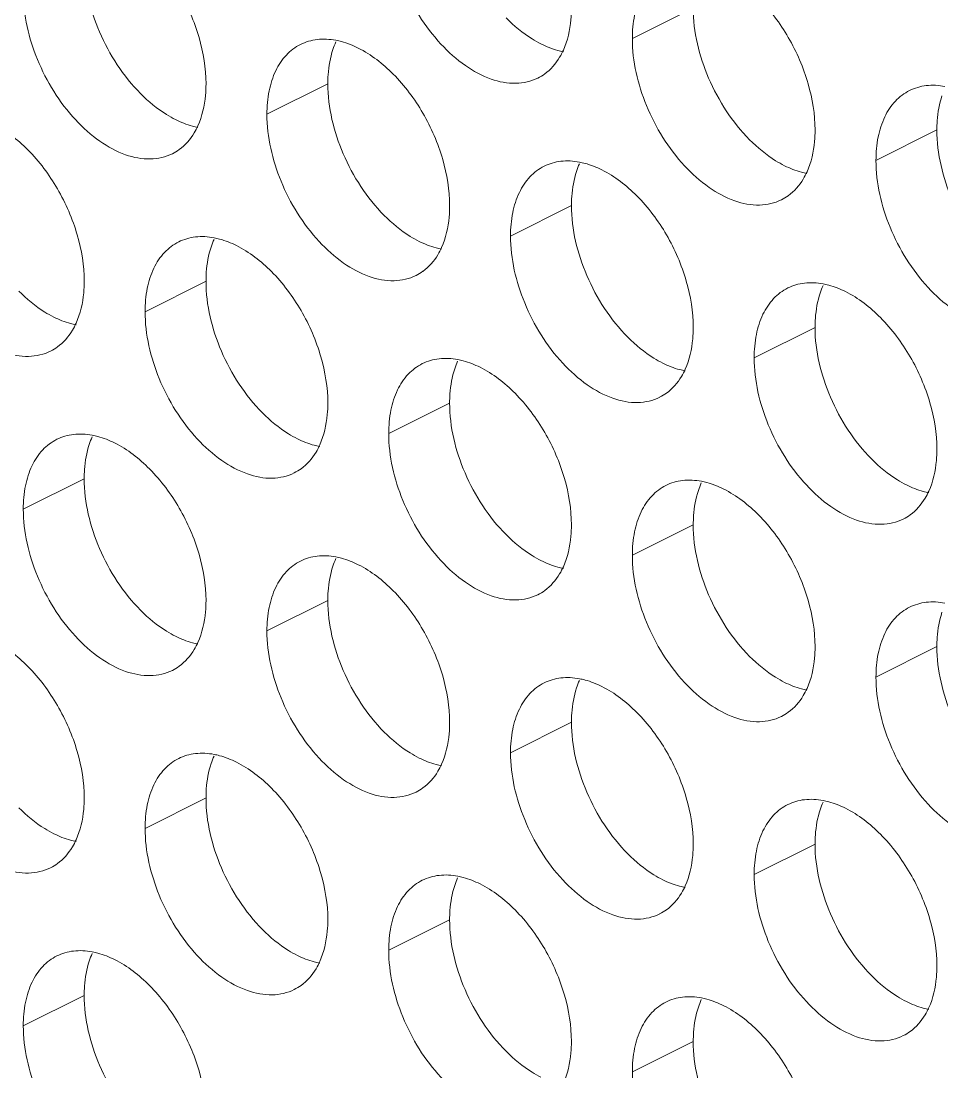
# Model space of a CAD drawing. Header units: millimetres. Extents: x 0 to 2524, y 0 to 1785.
# Drawn here: x 1831.15 to 1839.71, y 848.31 to 858.07 of the extents above; entities that cross this region are included whole.
import ezdxf

# ---------------------------------------------------------------- set-up
doc = ezdxf.new("R2010")
doc.units = ezdxf.units.MM
doc.header["$LTSCALE"] = 0.1
doc.layers.add('标注', color=251, linetype='Continuous', lineweight=9)

msp = doc.modelspace()

# ---------------------------------------------------------------- linework, layer by layer
at = {"layer": '标注'}
for p, q in [((1837.398, 858.1917), (1836.8323, 857.9089)), ((1834.0039, 857.4888), (1833.4382, 857.2059)), ((1839.6607, 857.0603), (1839.095, 856.7775)), ((1836.2666, 856.3574), (1835.7009, 856.0746)), ((1832.8725, 855.6545), (1832.3068, 855.3716)), ((1838.5293, 855.226), (1837.9637, 854.9432)), ((1835.1352, 854.5231), (1834.5695, 854.2402)), ((1831.7411, 853.8201), (1831.1754, 853.5373)), ((1837.398, 853.3917), (1836.8323, 853.1089)), ((1834.0039, 852.6888), (1833.4382, 852.4059)), ((1839.6607, 852.2603), (1839.095, 851.9775)), ((1836.2666, 851.5574), (1835.7009, 851.2746)), ((1832.8725, 850.8545), (1832.3068, 850.5716)), ((1838.5293, 850.426), (1837.9637, 850.1432)), ((1835.1352, 849.7231), (1834.5695, 849.4402)), ((1831.7411, 849.0201), (1831.1754, 848.7373)), ((1837.398, 848.5917), (1836.8323, 848.3089))]:
    msp.add_line(p, q, dxfattribs=at)
for centre, radius, start, end in [((1834.7484, 857.5777), 0.734, 155.87957, 161.78032), ((1835.7523, 857.9483), 0.4532, 296.52559, 305.90341), ((1832.3582, 857.2453), 0.4532, 296.52559, 305.90341), ((1837.0111, 856.4463), 0.734, 155.87957, 161.78032), ((1838.015, 856.8169), 0.4532, 296.52559, 305.90341), ((1833.617, 855.7434), 0.734, 155.87957, 161.78032), ((1834.6209, 856.114), 0.4532, 296.52559, 305.90341), ((1839.2739, 855.315), 0.734, 155.87957, 161.78032), ((1831.2268, 855.411), 0.4532, 296.52559, 305.90341), ((1835.8797, 854.612), 0.734, 155.87957, 161.78032), ((1836.8836, 854.9826), 0.4532, 296.52559, 305.90341), ((1832.4856, 853.9091), 0.734, 155.87957, 161.78032), ((1833.4895, 854.2796), 0.4532, 296.52559, 305.90341), ((1838.1425, 853.4806), 0.734, 155.87957, 161.78032), ((1839.1464, 853.8512), 0.4532, 296.52559, 305.90341), ((1834.7484, 852.7777), 0.734, 155.87957, 161.78032), ((1835.7523, 853.1483), 0.4532, 296.52559, 305.90341), ((1832.3582, 852.4453), 0.4532, 296.52559, 305.90341), ((1837.0111, 851.6463), 0.734, 155.87957, 161.78032), ((1838.015, 852.0169), 0.4532, 296.52559, 305.90341), ((1833.617, 850.9434), 0.734, 155.87957, 161.78032), ((1834.6209, 851.314), 0.4532, 296.52559, 305.90341), ((1839.2739, 850.515), 0.734, 155.87957, 161.78032), ((1831.2268, 850.611), 0.4532, 296.52559, 305.90341), ((1835.8797, 849.812), 0.734, 155.87957, 161.78032), ((1836.8836, 850.1826), 0.4532, 296.52559, 305.90341), ((1832.4856, 849.1091), 0.734, 155.87957, 161.78032), ((1833.4895, 849.4796), 0.4532, 296.52559, 305.90341), ((1838.1425, 848.6806), 0.734, 155.87957, 161.78032), ((1839.1464, 849.0512), 0.4532, 296.52559, 305.90341)]:
    msp.add_arc(centre, radius, start, end, dxfattribs=at)
for points, knots in [([(1835.9547, 857.5427), (1835.8921, 857.5115), (1835.7422, 857.4775), (1835.5044, 857.5253), (1835.266, 857.6559), (1834.9582, 857.9335), (1834.6721, 858.3962), (1834.5695, 858.8286), (1834.5695, 859.0402)], [0, 0, 0, 0, 0.090718, 0.191742, 0.308104, 0.439279, 0.725532, 1, 1, 1, 1]), ([(1832.024, 858.9523), (1832.1446, 858.8919), (1832.3751, 858.7116), (1832.6413, 858.3535), (1832.8225, 857.9348), (1832.8725, 857.6337), (1832.8725, 857.4888)], [0, 0, 0, 0, 0.229676, 0.488215, 0.753207, 1, 1, 1, 1]), ([(1832.2649, 857.3981), (1832.1034, 857.5609), (1831.8524, 857.948), (1831.7411, 858.3986), (1831.7411, 858.6201)], [0, 0, 0, 0, 0.508684, 1, 1, 1, 1]), ([(1836.8323, 857.9089), (1836.8323, 857.9817), (1836.8443, 858.1207), (1836.9033, 858.3108), (1837.0027, 858.463), (1837.0953, 858.5335), (1837.1442, 858.5579)], [0, 0, 0, 0, 0.289235, 0.54966, 0.782932, 1, 1, 1, 1]), ([(1837.6808, 858.5238), (1837.8015, 858.4635), (1838.032, 858.2832), (1838.2982, 857.9251), (1838.4793, 857.5064), (1838.5293, 857.2053), (1838.5293, 857.0603)], [0, 0, 0, 0, 0.229676, 0.488215, 0.753207, 1, 1, 1, 1]), ([(1832.5606, 856.8398), (1832.498, 856.8086), (1832.348, 856.7746), (1832.1103, 856.8224), (1831.8718, 856.953), (1831.5641, 857.2305), (1831.278, 857.6932), (1831.1754, 858.1257), (1831.1754, 858.3373)], [0, 0, 0, 0, 0.090718, 0.191742, 0.308104, 0.439279, 0.725532, 1, 1, 1, 1]), ([(1836.2666, 858.1917), (1836.2666, 858.1561), (1836.2609, 858.0238), (1836.2317, 857.8912), (1836.192, 857.8028)], [0, 0, 0, 0, 0.268874, 1, 1, 1, 1]), ([(1837.9218, 856.9697), (1837.7602, 857.1325), (1837.5092, 857.5196), (1837.398, 857.9702), (1837.398, 858.1917)], [0, 0, 0, 0, 0.508684, 1, 1, 1, 1]), ([(1835.9838, 857.8596), (1835.9553, 857.8738), (1835.8374, 857.9403), (1835.7319, 858.0276), (1835.659, 858.1011)], [0, 0, 0, 0, 0.235002, 1, 1, 1, 1]), ([(1833.7501, 857.8549), (1833.7984, 857.879), (1833.9085, 857.9108), (1834.0221, 857.904), (1834.079, 857.8931)], [0, 0, 0, 0, 0.482538, 1, 1, 1, 1]), ([(1838.2174, 856.4114), (1838.1548, 856.3801), (1838.0049, 856.3462), (1837.7671, 856.3939), (1837.5287, 856.5246), (1837.2209, 856.8021), (1836.9349, 857.2648), (1836.8323, 857.6972), (1836.8323, 857.9089)], [0, 0, 0, 0, 0.090718, 0.191742, 0.308104, 0.439279, 0.725532, 1, 1, 1, 1]), ([(1833.4382, 857.2059), (1833.4382, 857.2788), (1833.4502, 857.4177), (1833.5092, 857.6079), (1833.6086, 857.7601), (1833.7011, 857.8305), (1833.7501, 857.8549)], [0, 0, 0, 0, 0.289235, 0.54966, 0.782932, 1, 1, 1, 1]), ([(1834.0039, 857.4888), (1834.0039, 857.5172), (1834.0075, 857.6246), (1834.0264, 857.7321), (1834.0512, 857.8072)], [0, 0, 0, 0, 0.264225, 1, 1, 1, 1]), ([(1834.079, 857.8931), (1834.0962, 857.8898), (1834.1678, 857.8732), (1834.2367, 857.8459), (1834.2867, 857.8209)], [0, 0, 0, 0, 0.238696, 1, 1, 1, 1]), ([(1834.2867, 857.8209), (1834.4073, 857.7606), (1834.6379, 857.5802), (1834.9041, 857.2222), (1835.0852, 856.8034), (1835.1352, 856.5023), (1835.1352, 856.3574)], [0, 0, 0, 0, 0.229676, 0.488215, 0.753207, 1, 1, 1, 1]), ([(1836.1914, 857.7874), (1836.1742, 857.7907), (1836.1027, 857.8073), (1836.0338, 857.8346), (1835.9838, 857.8596)], [0, 0, 0, 0, 0.238696, 1, 1, 1, 1]), ([(1836.192, 857.8028), (1836.1817, 857.78), (1836.1384, 857.696), (1836.0743, 857.6218), (1836.0181, 857.5811)], [0, 0, 0, 0, 0.265525, 1, 1, 1, 1]), ([(1832.8725, 857.4888), (1832.8725, 857.4531), (1832.8668, 857.3209), (1832.8376, 857.1883), (1832.7979, 857.0999)], [0, 0, 0, 0, 0.268874, 1, 1, 1, 1]), ([(1834.5277, 856.2667), (1834.3661, 856.4295), (1834.1151, 856.8167), (1834.0039, 857.2673), (1834.0039, 857.4888)], [0, 0, 0, 0, 0.508684, 1, 1, 1, 1]), ([(1839.095, 856.7775), (1839.095, 856.8504), (1839.107, 856.9893), (1839.1661, 857.1795), (1839.2654, 857.3317), (1839.358, 857.4021), (1839.4069, 857.4265)], [0, 0, 0, 0, 0.289235, 0.54966, 0.782932, 1, 1, 1, 1]), ([(1839.4069, 857.4265), (1839.4552, 857.4506), (1839.5653, 857.4823), (1839.679, 857.4755), (1839.7359, 857.4647)], [0, 0, 0, 0, 0.482538, 1, 1, 1, 1]), ([(1832.5896, 857.1567), (1832.5612, 857.1709), (1832.4433, 857.2374), (1832.3378, 857.3247), (1832.2649, 857.3981)], [0, 0, 0, 0, 0.235002, 1, 1, 1, 1]), ([(1839.6607, 857.0603), (1839.6607, 857.0888), (1839.6644, 857.1962), (1839.6832, 857.3036), (1839.708, 857.3788)], [0, 0, 0, 0, 0.264225, 1, 1, 1, 1]), ([(1830.8926, 857.118), (1831.0132, 857.0576), (1831.2438, 856.8773), (1831.51, 856.5192), (1831.6911, 856.1005), (1831.7411, 855.7994), (1831.7411, 855.6545)], [0, 0, 0, 0, 0.229676, 0.488215, 0.753207, 1, 1, 1, 1]), ([(1832.7973, 857.0845), (1832.7801, 857.0878), (1832.7085, 857.1044), (1832.6396, 857.1317), (1832.5896, 857.1567)], [0, 0, 0, 0, 0.238696, 1, 1, 1, 1]), ([(1834.8233, 855.7084), (1834.7607, 855.6772), (1834.6108, 855.6432), (1834.373, 855.691), (1834.1346, 855.8216), (1833.8268, 856.0992), (1833.5408, 856.5619), (1833.4382, 856.9943), (1833.4382, 857.2059)], [0, 0, 0, 0, 0.090718, 0.191742, 0.308104, 0.439279, 0.725532, 1, 1, 1, 1]), ([(1832.7979, 857.0999), (1832.7876, 857.077), (1832.7443, 856.993), (1832.6802, 856.9189), (1832.624, 856.8782)], [0, 0, 0, 0, 0.265525, 1, 1, 1, 1]), ([(1838.5293, 857.0603), (1838.5293, 857.0247), (1838.5236, 856.8925), (1838.4944, 856.7598), (1838.4547, 856.6715)], [0, 0, 0, 0, 0.268874, 1, 1, 1, 1]), ([(1840.1845, 855.8383), (1840.023, 856.0011), (1839.772, 856.3883), (1839.6607, 856.8388), (1839.6607, 857.0603)], [0, 0, 0, 0, 0.508684, 1, 1, 1, 1]), ([(1838.2465, 856.7282), (1838.2181, 856.7424), (1838.1002, 856.8089), (1837.9947, 856.8963), (1837.9218, 856.9697)], [0, 0, 0, 0, 0.235002, 1, 1, 1, 1]), ([(1836.0128, 856.7235), (1836.0611, 856.7476), (1836.1712, 856.7794), (1836.2849, 856.7726), (1836.3417, 856.7617)], [0, 0, 0, 0, 0.482538, 1, 1, 1, 1]), ([(1836.3417, 856.7617), (1836.359, 856.7584), (1836.4305, 856.7418), (1836.4994, 856.7145), (1836.5494, 856.6895)], [0, 0, 0, 0, 0.238696, 1, 1, 1, 1]), ([(1838.4542, 856.656), (1838.437, 856.6593), (1838.3654, 856.676), (1838.2965, 856.7032), (1838.2465, 856.7282)], [0, 0, 0, 0, 0.238696, 1, 1, 1, 1]), ([(1840.4802, 855.28), (1840.4176, 855.2488), (1840.2676, 855.2148), (1840.0299, 855.2626), (1839.7914, 855.3932), (1839.4837, 855.6707), (1839.1976, 856.1334), (1839.095, 856.5659), (1839.095, 856.7775)], [0, 0, 0, 0, 0.090718, 0.191742, 0.308104, 0.439279, 0.725532, 1, 1, 1, 1]), ([(1835.7009, 856.0746), (1835.7009, 856.1474), (1835.7129, 856.2863), (1835.7719, 856.4765), (1835.8713, 856.6287), (1835.9639, 856.6991), (1836.0128, 856.7235)], [0, 0, 0, 0, 0.289235, 0.54966, 0.782932, 1, 1, 1, 1]), ([(1836.2666, 856.3574), (1836.2666, 856.3858), (1836.2703, 856.4933), (1836.2891, 856.6007), (1836.3139, 856.6758)], [0, 0, 0, 0, 0.264225, 1, 1, 1, 1]), ([(1836.5494, 856.6895), (1836.6701, 856.6292), (1836.9006, 856.4488), (1837.1668, 856.0908), (1837.3479, 855.6721), (1837.398, 855.371), (1837.398, 855.226)], [0, 0, 0, 0, 0.229676, 0.488215, 0.753207, 1, 1, 1, 1]), ([(1838.4547, 856.6715), (1838.4444, 856.6486), (1838.4012, 856.5646), (1838.337, 856.4905), (1838.2808, 856.4498)], [0, 0, 0, 0, 0.265525, 1, 1, 1, 1]), ([(1831.4292, 855.0055), (1831.3666, 854.9742), (1831.2167, 854.9403), (1830.9789, 854.988), (1830.7405, 855.1187), (1830.4327, 855.3962), (1830.1467, 855.8589), (1830.0441, 856.2913), (1830.0441, 856.503)], [0, 0, 0, 0, 0.090718, 0.191742, 0.308104, 0.439279, 0.725532, 1, 1, 1, 1]), ([(1835.1352, 856.3574), (1835.1352, 856.3218), (1835.1295, 856.1895), (1835.1003, 856.0569), (1835.0606, 855.9685)], [0, 0, 0, 0, 0.268874, 1, 1, 1, 1]), ([(1836.7904, 855.1354), (1836.6288, 855.2981), (1836.3778, 855.6853), (1836.2666, 856.1359), (1836.2666, 856.3574)], [0, 0, 0, 0, 0.508684, 1, 1, 1, 1]), ([(1834.8524, 856.0253), (1834.824, 856.0395), (1834.706, 856.106), (1834.6005, 856.1933), (1834.5277, 856.2667)], [0, 0, 0, 0, 0.235002, 1, 1, 1, 1]), ([(1832.6187, 856.0206), (1832.667, 856.0447), (1832.7771, 856.0765), (1832.8908, 856.0696), (1832.9476, 856.0588)], [0, 0, 0, 0, 0.482538, 1, 1, 1, 1]), ([(1832.9476, 856.0588), (1832.9648, 856.0555), (1833.0364, 856.0389), (1833.1053, 856.0116), (1833.1553, 855.9866)], [0, 0, 0, 0, 0.238696, 1, 1, 1, 1]), ([(1837.0861, 854.577), (1837.0235, 854.5458), (1836.8735, 854.5118), (1836.6357, 854.5596), (1836.3973, 854.6902), (1836.0895, 854.9678), (1835.8035, 855.4305), (1835.7009, 855.8629), (1835.7009, 856.0746)], [0, 0, 0, 0, 0.090718, 0.191742, 0.308104, 0.439279, 0.725532, 1, 1, 1, 1]), ([(1832.3068, 855.3716), (1832.3068, 855.4445), (1832.3188, 855.5834), (1832.3778, 855.7736), (1832.4772, 855.9258), (1832.5698, 855.9962), (1832.6187, 856.0206)], [0, 0, 0, 0, 0.289235, 0.54966, 0.782932, 1, 1, 1, 1]), ([(1832.8725, 855.6545), (1832.8725, 855.6829), (1832.8762, 855.7903), (1832.895, 855.8977), (1832.9198, 855.9729)], [0, 0, 0, 0, 0.264225, 1, 1, 1, 1]), ([(1833.1553, 855.9866), (1833.276, 855.9263), (1833.5065, 855.7459), (1833.7727, 855.3878), (1833.9538, 854.9691), (1834.0039, 854.668), (1834.0039, 854.5231)], [0, 0, 0, 0, 0.229676, 0.488215, 0.753207, 1, 1, 1, 1]), ([(1835.0601, 855.9531), (1835.0429, 855.9564), (1834.9713, 855.973), (1834.9024, 856.0003), (1834.8524, 856.0253)], [0, 0, 0, 0, 0.238696, 1, 1, 1, 1]), ([(1835.0606, 855.9685), (1835.0503, 855.9456), (1835.007, 855.8617), (1834.9429, 855.7875), (1834.8867, 855.7468)], [0, 0, 0, 0, 0.265525, 1, 1, 1, 1]), ([(1831.7411, 855.6545), (1831.7411, 855.6188), (1831.7354, 855.4866), (1831.7062, 855.354), (1831.6665, 855.2656)], [0, 0, 0, 0, 0.268874, 1, 1, 1, 1]), ([(1833.3963, 854.4324), (1833.2347, 854.5952), (1832.9837, 854.9824), (1832.8725, 855.4329), (1832.8725, 855.6545)], [0, 0, 0, 0, 0.508684, 1, 1, 1, 1]), ([(1831.4583, 855.3223), (1831.4298, 855.3365), (1831.3119, 855.4031), (1831.2064, 855.4904), (1831.1336, 855.5638)], [0, 0, 0, 0, 0.235002, 1, 1, 1, 1]), ([(1837.9637, 854.9432), (1837.9637, 855.016), (1837.9757, 855.155), (1838.0347, 855.3452), (1838.1341, 855.4974), (1838.2266, 855.5678), (1838.2756, 855.5922)], [0, 0, 0, 0, 0.289235, 0.54966, 0.782932, 1, 1, 1, 1]), ([(1838.2756, 855.5922), (1838.3239, 855.6163), (1838.434, 855.648), (1838.5476, 855.6412), (1838.6045, 855.6303)], [0, 0, 0, 0, 0.482538, 1, 1, 1, 1]), ([(1838.6045, 855.6303), (1838.6217, 855.627), (1838.6933, 855.6104), (1838.7622, 855.5832), (1838.8122, 855.5582)], [0, 0, 0, 0, 0.238696, 1, 1, 1, 1]), ([(1838.8122, 855.5582), (1838.9328, 855.4978), (1839.1634, 855.3175), (1839.4296, 854.9594), (1839.6107, 854.5407), (1839.6607, 854.2396), (1839.6607, 854.0947)], [0, 0, 0, 0, 0.229676, 0.488215, 0.753207, 1, 1, 1, 1]), ([(1838.5293, 855.226), (1838.5293, 855.2544), (1838.533, 855.3619), (1838.5518, 855.4693), (1838.5767, 855.5444)], [0, 0, 0, 0, 0.264225, 1, 1, 1, 1]), ([(1833.692, 853.8741), (1833.6294, 853.8429), (1833.4794, 853.8089), (1833.2416, 853.8567), (1833.0032, 853.9873), (1832.6954, 854.2649), (1832.4094, 854.7276), (1832.3068, 855.16), (1832.3068, 855.3716)], [0, 0, 0, 0, 0.090718, 0.191742, 0.308104, 0.439279, 0.725532, 1, 1, 1, 1]), ([(1831.666, 855.2502), (1831.6487, 855.2534), (1831.5772, 855.2701), (1831.5083, 855.2973), (1831.4583, 855.3223)], [0, 0, 0, 0, 0.238696, 1, 1, 1, 1]), ([(1831.6665, 855.2656), (1831.6562, 855.2427), (1831.6129, 855.1587), (1831.5488, 855.0846), (1831.4926, 855.0439)], [0, 0, 0, 0, 0.265525, 1, 1, 1, 1]), ([(1837.398, 855.226), (1837.398, 855.1904), (1837.3923, 855.0582), (1837.363, 854.9255), (1837.3233, 854.8372)], [0, 0, 0, 0, 0.268874, 1, 1, 1, 1]), ([(1839.0531, 854.004), (1838.8916, 854.1668), (1838.6406, 854.5539), (1838.5293, 855.0045), (1838.5293, 855.226)], [0, 0, 0, 0, 0.508684, 1, 1, 1, 1]), ([(1837.1151, 854.8939), (1837.0867, 854.9081), (1836.9688, 854.9746), (1836.8633, 855.062), (1836.7904, 855.1354)], [0, 0, 0, 0, 0.235002, 1, 1, 1, 1]), ([(1834.5695, 854.2402), (1834.5695, 854.3131), (1834.5815, 854.452), (1834.6406, 854.6422), (1834.74, 854.7944), (1834.8325, 854.8648), (1834.8814, 854.8892)], [0, 0, 0, 0, 0.289235, 0.54966, 0.782932, 1, 1, 1, 1]), ([(1834.8814, 854.8892), (1834.9298, 854.9133), (1835.0398, 854.9451), (1835.1535, 854.9383), (1835.2104, 854.9274)], [0, 0, 0, 0, 0.482538, 1, 1, 1, 1]), ([(1835.2104, 854.9274), (1835.2276, 854.9241), (1835.2992, 854.9075), (1835.3681, 854.8802), (1835.4181, 854.8552)], [0, 0, 0, 0, 0.238696, 1, 1, 1, 1]), ([(1837.3228, 854.8217), (1837.3056, 854.825), (1837.234, 854.8416), (1837.1651, 854.8689), (1837.1151, 854.8939)], [0, 0, 0, 0, 0.238696, 1, 1, 1, 1]), ([(1839.3488, 853.4457), (1839.2862, 853.4145), (1839.1363, 853.3805), (1838.8985, 853.4283), (1838.6601, 853.5589), (1838.3523, 853.8364), (1838.0663, 854.2991), (1837.9637, 854.7315), (1837.9637, 854.9432)], [0, 0, 0, 0, 0.090718, 0.191742, 0.308104, 0.439279, 0.725532, 1, 1, 1, 1]), ([(1835.1352, 854.5231), (1835.1352, 854.5515), (1835.1389, 854.659), (1835.1577, 854.7664), (1835.1826, 854.8415)], [0, 0, 0, 0, 0.264225, 1, 1, 1, 1]), ([(1835.4181, 854.8552), (1835.5387, 854.7949), (1835.7692, 854.6145), (1836.0355, 854.2565), (1836.2166, 853.8377), (1836.2666, 853.5367), (1836.2666, 853.3917)], [0, 0, 0, 0, 0.229676, 0.488215, 0.753207, 1, 1, 1, 1]), ([(1837.3233, 854.8372), (1837.3131, 854.8143), (1837.2698, 854.7303), (1837.2057, 854.6562), (1837.1494, 854.6154)], [0, 0, 0, 0, 0.265525, 1, 1, 1, 1]), ([(1834.0039, 854.5231), (1834.0039, 854.4875), (1833.9982, 854.3552), (1833.9689, 854.2226), (1833.9292, 854.1342)], [0, 0, 0, 0, 0.268874, 1, 1, 1, 1]), ([(1835.659, 853.3011), (1835.4975, 853.4638), (1835.2465, 853.851), (1835.1352, 854.3016), (1835.1352, 854.5231)], [0, 0, 0, 0, 0.508684, 1, 1, 1, 1]), ([(1833.721, 854.191), (1833.6926, 854.2052), (1833.5747, 854.2717), (1833.4692, 854.359), (1833.3963, 854.4324)], [0, 0, 0, 0, 0.235002, 1, 1, 1, 1]), ([(1831.1754, 853.5373), (1831.1754, 853.6102), (1831.1874, 853.7491), (1831.2465, 853.9393), (1831.3458, 854.0915), (1831.4384, 854.1619), (1831.4873, 854.1863)], [0, 0, 0, 0, 0.289235, 0.54966, 0.782932, 1, 1, 1, 1]), ([(1831.4873, 854.1863), (1831.5356, 854.2104), (1831.6457, 854.2421), (1831.7594, 854.2353), (1831.8163, 854.2245)], [0, 0, 0, 0, 0.482538, 1, 1, 1, 1]), ([(1831.8163, 854.2245), (1831.8335, 854.2212), (1831.905, 854.2045), (1831.974, 854.1773), (1832.024, 854.1523)], [0, 0, 0, 0, 0.238696, 1, 1, 1, 1]), ([(1833.9287, 854.1188), (1833.9115, 854.1221), (1833.8399, 854.1387), (1833.771, 854.166), (1833.721, 854.191)], [0, 0, 0, 0, 0.238696, 1, 1, 1, 1]), ([(1835.9547, 852.7427), (1835.8921, 852.7115), (1835.7422, 852.6775), (1835.5044, 852.7253), (1835.266, 852.8559), (1834.9582, 853.1335), (1834.6721, 853.5962), (1834.5695, 854.0286), (1834.5695, 854.2402)], [0, 0, 0, 0, 0.090718, 0.191742, 0.308104, 0.439279, 0.725532, 1, 1, 1, 1]), ([(1831.7411, 853.8201), (1831.7411, 853.8486), (1831.7448, 853.956), (1831.7636, 854.0634), (1831.7884, 854.1386)], [0, 0, 0, 0, 0.264225, 1, 1, 1, 1]), ([(1832.024, 854.1523), (1832.1446, 854.0919), (1832.3751, 853.9116), (1832.6413, 853.5535), (1832.8225, 853.1348), (1832.8725, 852.8337), (1832.8725, 852.6888)], [0, 0, 0, 0, 0.229676, 0.488215, 0.753207, 1, 1, 1, 1]), ([(1833.9292, 854.1342), (1833.9189, 854.1113), (1833.8757, 854.0273), (1833.8116, 853.9532), (1833.7553, 853.9125)], [0, 0, 0, 0, 0.265525, 1, 1, 1, 1]), ([(1839.6607, 854.0947), (1839.6607, 854.059), (1839.655, 853.9268), (1839.6258, 853.7942), (1839.5861, 853.7058)], [0, 0, 0, 0, 0.268874, 1, 1, 1, 1]), ([(1839.3779, 853.7625), (1839.3494, 853.7768), (1839.2315, 853.8433), (1839.126, 853.9306), (1839.0531, 854.004)], [0, 0, 0, 0, 0.235002, 1, 1, 1, 1]), ([(1832.2649, 852.5981), (1832.1034, 852.7609), (1831.8524, 853.148), (1831.7411, 853.5986), (1831.7411, 853.8201)], [0, 0, 0, 0, 0.508684, 1, 1, 1, 1]), ([(1837.1442, 853.7579), (1837.1925, 853.782), (1837.3026, 853.8137), (1837.4162, 853.8069), (1837.4731, 853.796)], [0, 0, 0, 0, 0.482538, 1, 1, 1, 1]), ([(1837.4731, 853.796), (1837.4903, 853.7927), (1837.5619, 853.7761), (1837.6308, 853.7488), (1837.6808, 853.7238)], [0, 0, 0, 0, 0.238696, 1, 1, 1, 1]), ([(1836.8323, 853.1089), (1836.8323, 853.1817), (1836.8443, 853.3207), (1836.9033, 853.5108), (1837.0027, 853.663), (1837.0953, 853.7335), (1837.1442, 853.7579)], [0, 0, 0, 0, 0.289235, 0.54966, 0.782932, 1, 1, 1, 1]), ([(1837.398, 853.3917), (1837.398, 853.4201), (1837.4017, 853.5276), (1837.4205, 853.635), (1837.4453, 853.7101)], [0, 0, 0, 0, 0.264225, 1, 1, 1, 1]), ([(1837.6808, 853.7238), (1837.8015, 853.6635), (1838.032, 853.4832), (1838.2982, 853.1251), (1838.4793, 852.7064), (1838.5293, 852.4053), (1838.5293, 852.2603)], [0, 0, 0, 0, 0.229676, 0.488215, 0.753207, 1, 1, 1, 1]), ([(1839.5856, 853.6904), (1839.5683, 853.6936), (1839.4968, 853.7103), (1839.4279, 853.7375), (1839.3779, 853.7625)], [0, 0, 0, 0, 0.238696, 1, 1, 1, 1]), ([(1839.5861, 853.7058), (1839.5758, 853.6829), (1839.5325, 853.5989), (1839.4684, 853.5248), (1839.4122, 853.4841)], [0, 0, 0, 0, 0.265525, 1, 1, 1, 1]), ([(1832.5606, 852.0398), (1832.498, 852.0086), (1832.348, 851.9746), (1832.1103, 852.0224), (1831.8718, 852.153), (1831.5641, 852.4305), (1831.278, 852.8932), (1831.1754, 853.3257), (1831.1754, 853.5373)], [0, 0, 0, 0, 0.090718, 0.191742, 0.308104, 0.439279, 0.725532, 1, 1, 1, 1]), ([(1836.2666, 853.3917), (1836.2666, 853.3561), (1836.2609, 853.2238), (1836.2317, 853.0912), (1836.192, 853.0028)], [0, 0, 0, 0, 0.268874, 1, 1, 1, 1]), ([(1837.9218, 852.1697), (1837.7602, 852.3325), (1837.5092, 852.7196), (1837.398, 853.1702), (1837.398, 853.3917)], [0, 0, 0, 0, 0.508684, 1, 1, 1, 1]), ([(1835.9838, 853.0596), (1835.9553, 853.0738), (1835.8374, 853.1403), (1835.7319, 853.2276), (1835.659, 853.3011)], [0, 0, 0, 0, 0.235002, 1, 1, 1, 1]), ([(1833.4382, 852.4059), (1833.4382, 852.4788), (1833.4502, 852.6177), (1833.5092, 852.8079), (1833.6086, 852.9601), (1833.7011, 853.0305), (1833.7501, 853.0549)], [0, 0, 0, 0, 0.289235, 0.54966, 0.782932, 1, 1, 1, 1]), ([(1833.7501, 853.0549), (1833.7984, 853.079), (1833.9085, 853.1108), (1834.0221, 853.104), (1834.079, 853.0931)], [0, 0, 0, 0, 0.482538, 1, 1, 1, 1]), ([(1834.079, 853.0931), (1834.0962, 853.0898), (1834.1678, 853.0732), (1834.2367, 853.0459), (1834.2867, 853.0209)], [0, 0, 0, 0, 0.238696, 1, 1, 1, 1]), ([(1834.2867, 853.0209), (1834.4073, 852.9606), (1834.6379, 852.7802), (1834.9041, 852.4222), (1835.0852, 852.0034), (1835.1352, 851.7023), (1835.1352, 851.5574)], [0, 0, 0, 0, 0.229676, 0.488215, 0.753207, 1, 1, 1, 1]), ([(1836.1914, 852.9874), (1836.1742, 852.9907), (1836.1027, 853.0073), (1836.0338, 853.0346), (1835.9838, 853.0596)], [0, 0, 0, 0, 0.238696, 1, 1, 1, 1]), ([(1838.2174, 851.6114), (1838.1548, 851.5801), (1838.0049, 851.5462), (1837.7671, 851.5939), (1837.5287, 851.7246), (1837.2209, 852.0021), (1836.9349, 852.4648), (1836.8323, 852.8972), (1836.8323, 853.1089)], [0, 0, 0, 0, 0.090718, 0.191742, 0.308104, 0.439279, 0.725532, 1, 1, 1, 1]), ([(1834.0039, 852.6888), (1834.0039, 852.7172), (1834.0075, 852.8246), (1834.0264, 852.9321), (1834.0512, 853.0072)], [0, 0, 0, 0, 0.264225, 1, 1, 1, 1]), ([(1836.192, 853.0028), (1836.1817, 852.98), (1836.1384, 852.896), (1836.0743, 852.8218), (1836.0181, 852.7811)], [0, 0, 0, 0, 0.265525, 1, 1, 1, 1]), ([(1832.8725, 852.6888), (1832.8725, 852.6531), (1832.8668, 852.5209), (1832.8376, 852.3883), (1832.7979, 852.2999)], [0, 0, 0, 0, 0.268874, 1, 1, 1, 1]), ([(1834.5277, 851.4667), (1834.3661, 851.6295), (1834.1151, 852.0167), (1834.0039, 852.4673), (1834.0039, 852.6888)], [0, 0, 0, 0, 0.508684, 1, 1, 1, 1]), ([(1839.095, 851.9775), (1839.095, 852.0504), (1839.107, 852.1893), (1839.1661, 852.3795), (1839.2654, 852.5317), (1839.358, 852.6021), (1839.4069, 852.6265)], [0, 0, 0, 0, 0.289235, 0.54966, 0.782932, 1, 1, 1, 1]), ([(1839.4069, 852.6265), (1839.4552, 852.6506), (1839.5653, 852.6823), (1839.679, 852.6755), (1839.7359, 852.6647)], [0, 0, 0, 0, 0.482538, 1, 1, 1, 1]), ([(1832.5896, 852.3567), (1832.5612, 852.3709), (1832.4433, 852.4374), (1832.3378, 852.5247), (1832.2649, 852.5981)], [0, 0, 0, 0, 0.235002, 1, 1, 1, 1]), ([(1839.6607, 852.2603), (1839.6607, 852.2888), (1839.6644, 852.3962), (1839.6832, 852.5036), (1839.708, 852.5788)], [0, 0, 0, 0, 0.264225, 1, 1, 1, 1]), ([(1832.7973, 852.2845), (1832.7801, 852.2878), (1832.7085, 852.3044), (1832.6396, 852.3317), (1832.5896, 852.3567)], [0, 0, 0, 0, 0.238696, 1, 1, 1, 1]), ([(1834.8233, 850.9084), (1834.7607, 850.8772), (1834.6108, 850.8432), (1834.373, 850.891), (1834.1346, 851.0216), (1833.8268, 851.2992), (1833.5408, 851.7619), (1833.4382, 852.1943), (1833.4382, 852.4059)], [0, 0, 0, 0, 0.090718, 0.191742, 0.308104, 0.439279, 0.725532, 1, 1, 1, 1]), ([(1830.8926, 852.318), (1831.0132, 852.2576), (1831.2438, 852.0773), (1831.51, 851.7192), (1831.6911, 851.3005), (1831.7411, 850.9994), (1831.7411, 850.8545)], [0, 0, 0, 0, 0.229676, 0.488215, 0.753207, 1, 1, 1, 1]), ([(1832.7979, 852.2999), (1832.7876, 852.277), (1832.7443, 852.193), (1832.6802, 852.1189), (1832.624, 852.0782)], [0, 0, 0, 0, 0.265525, 1, 1, 1, 1]), ([(1838.5293, 852.2603), (1838.5293, 852.2247), (1838.5236, 852.0925), (1838.4944, 851.9598), (1838.4547, 851.8715)], [0, 0, 0, 0, 0.268874, 1, 1, 1, 1]), ([(1840.1845, 851.0383), (1840.023, 851.2011), (1839.772, 851.5883), (1839.6607, 852.0388), (1839.6607, 852.2603)], [0, 0, 0, 0, 0.508684, 1, 1, 1, 1]), ([(1838.2465, 851.9282), (1838.2181, 851.9424), (1838.1002, 852.0089), (1837.9947, 852.0963), (1837.9218, 852.1697)], [0, 0, 0, 0, 0.235002, 1, 1, 1, 1]), ([(1836.0128, 851.9235), (1836.0611, 851.9476), (1836.1712, 851.9794), (1836.2849, 851.9726), (1836.3417, 851.9617)], [0, 0, 0, 0, 0.482538, 1, 1, 1, 1]), ([(1836.3417, 851.9617), (1836.359, 851.9584), (1836.4305, 851.9418), (1836.4994, 851.9145), (1836.5494, 851.8895)], [0, 0, 0, 0, 0.238696, 1, 1, 1, 1]), ([(1840.4802, 850.48), (1840.4176, 850.4488), (1840.2676, 850.4148), (1840.0299, 850.4626), (1839.7914, 850.5932), (1839.4837, 850.8707), (1839.1976, 851.3334), (1839.095, 851.7659), (1839.095, 851.9775)], [0, 0, 0, 0, 0.090718, 0.191742, 0.308104, 0.439279, 0.725532, 1, 1, 1, 1]), ([(1835.7009, 851.2746), (1835.7009, 851.3474), (1835.7129, 851.4863), (1835.7719, 851.6765), (1835.8713, 851.8287), (1835.9639, 851.8991), (1836.0128, 851.9235)], [0, 0, 0, 0, 0.289235, 0.54966, 0.782932, 1, 1, 1, 1]), ([(1836.2666, 851.5574), (1836.2666, 851.5858), (1836.2703, 851.6933), (1836.2891, 851.8007), (1836.3139, 851.8758)], [0, 0, 0, 0, 0.264225, 1, 1, 1, 1]), ([(1836.5494, 851.8895), (1836.6701, 851.8292), (1836.9006, 851.6488), (1837.1668, 851.2908), (1837.3479, 850.8721), (1837.398, 850.571), (1837.398, 850.426)], [0, 0, 0, 0, 0.229676, 0.488215, 0.753207, 1, 1, 1, 1]), ([(1838.4542, 851.856), (1838.437, 851.8593), (1838.3654, 851.876), (1838.2965, 851.9032), (1838.2465, 851.9282)], [0, 0, 0, 0, 0.238696, 1, 1, 1, 1]), ([(1838.4547, 851.8715), (1838.4444, 851.8486), (1838.4012, 851.7646), (1838.337, 851.6905), (1838.2808, 851.6498)], [0, 0, 0, 0, 0.265525, 1, 1, 1, 1]), ([(1831.4292, 850.2055), (1831.3666, 850.1742), (1831.2167, 850.1403), (1830.9789, 850.188), (1830.7405, 850.3187), (1830.4327, 850.5962), (1830.1467, 851.0589), (1830.0441, 851.4913), (1830.0441, 851.703)], [0, 0, 0, 0, 0.090718, 0.191742, 0.308104, 0.439279, 0.725532, 1, 1, 1, 1]), ([(1835.1352, 851.5574), (1835.1352, 851.5218), (1835.1295, 851.3895), (1835.1003, 851.2569), (1835.0606, 851.1685)], [0, 0, 0, 0, 0.268874, 1, 1, 1, 1]), ([(1836.7904, 850.3354), (1836.6288, 850.4981), (1836.3778, 850.8853), (1836.2666, 851.3359), (1836.2666, 851.5574)], [0, 0, 0, 0, 0.508684, 1, 1, 1, 1]), ([(1834.8524, 851.2253), (1834.824, 851.2395), (1834.706, 851.306), (1834.6005, 851.3933), (1834.5277, 851.4667)], [0, 0, 0, 0, 0.235002, 1, 1, 1, 1]), ([(1832.6187, 851.2206), (1832.667, 851.2447), (1832.7771, 851.2765), (1832.8908, 851.2696), (1832.9476, 851.2588)], [0, 0, 0, 0, 0.482538, 1, 1, 1, 1]), ([(1832.9476, 851.2588), (1832.9648, 851.2555), (1833.0364, 851.2389), (1833.1053, 851.2116), (1833.1553, 851.1866)], [0, 0, 0, 0, 0.238696, 1, 1, 1, 1]), ([(1837.0861, 849.777), (1837.0235, 849.7458), (1836.8735, 849.7118), (1836.6357, 849.7596), (1836.3973, 849.8902), (1836.0895, 850.1678), (1835.8035, 850.6305), (1835.7009, 851.0629), (1835.7009, 851.2746)], [0, 0, 0, 0, 0.090718, 0.191742, 0.308104, 0.439279, 0.725532, 1, 1, 1, 1]), ([(1832.3068, 850.5716), (1832.3068, 850.6445), (1832.3188, 850.7834), (1832.3778, 850.9736), (1832.4772, 851.1258), (1832.5698, 851.1962), (1832.6187, 851.2206)], [0, 0, 0, 0, 0.289235, 0.54966, 0.782932, 1, 1, 1, 1]), ([(1832.8725, 850.8545), (1832.8725, 850.8829), (1832.8762, 850.9903), (1832.895, 851.0977), (1832.9198, 851.1729)], [0, 0, 0, 0, 0.264225, 1, 1, 1, 1]), ([(1833.1553, 851.1866), (1833.276, 851.1263), (1833.5065, 850.9459), (1833.7727, 850.5878), (1833.9538, 850.1691), (1834.0039, 849.868), (1834.0039, 849.7231)], [0, 0, 0, 0, 0.229676, 0.488215, 0.753207, 1, 1, 1, 1]), ([(1835.0601, 851.1531), (1835.0429, 851.1564), (1834.9713, 851.173), (1834.9024, 851.2003), (1834.8524, 851.2253)], [0, 0, 0, 0, 0.238696, 1, 1, 1, 1]), ([(1835.0606, 851.1685), (1835.0503, 851.1456), (1835.007, 851.0617), (1834.9429, 850.9875), (1834.8867, 850.9468)], [0, 0, 0, 0, 0.265525, 1, 1, 1, 1]), ([(1831.7411, 850.8545), (1831.7411, 850.8188), (1831.7354, 850.6866), (1831.7062, 850.554), (1831.6665, 850.4656)], [0, 0, 0, 0, 0.268874, 1, 1, 1, 1]), ([(1833.3963, 849.6324), (1833.2347, 849.7952), (1832.9837, 850.1824), (1832.8725, 850.6329), (1832.8725, 850.8545)], [0, 0, 0, 0, 0.508684, 1, 1, 1, 1]), ([(1837.9637, 850.1432), (1837.9637, 850.216), (1837.9757, 850.355), (1838.0347, 850.5452), (1838.1341, 850.6974), (1838.2266, 850.7678), (1838.2756, 850.7922)], [0, 0, 0, 0, 0.289235, 0.54966, 0.782932, 1, 1, 1, 1]), ([(1838.2756, 850.7922), (1838.3239, 850.8163), (1838.434, 850.848), (1838.5476, 850.8412), (1838.6045, 850.8303)], [0, 0, 0, 0, 0.482538, 1, 1, 1, 1]), ([(1838.6045, 850.8303), (1838.6217, 850.827), (1838.6933, 850.8104), (1838.7622, 850.7832), (1838.8122, 850.7582)], [0, 0, 0, 0, 0.238696, 1, 1, 1, 1]), ([(1831.4583, 850.5223), (1831.4298, 850.5365), (1831.3119, 850.6031), (1831.2064, 850.6904), (1831.1336, 850.7638)], [0, 0, 0, 0, 0.235002, 1, 1, 1, 1]), ([(1838.5293, 850.426), (1838.5293, 850.4544), (1838.533, 850.5619), (1838.5518, 850.6693), (1838.5767, 850.7444)], [0, 0, 0, 0, 0.264225, 1, 1, 1, 1]), ([(1838.8122, 850.7582), (1838.9328, 850.6978), (1839.1634, 850.5175), (1839.4296, 850.1594), (1839.6107, 849.7407), (1839.6607, 849.4396), (1839.6607, 849.2947)], [0, 0, 0, 0, 0.229676, 0.488215, 0.753207, 1, 1, 1, 1]), ([(1831.666, 850.4502), (1831.6487, 850.4534), (1831.5772, 850.4701), (1831.5083, 850.4973), (1831.4583, 850.5223)], [0, 0, 0, 0, 0.238696, 1, 1, 1, 1]), ([(1833.692, 849.0741), (1833.6294, 849.0429), (1833.4794, 849.0089), (1833.2416, 849.0567), (1833.0032, 849.1873), (1832.6954, 849.4649), (1832.4094, 849.9276), (1832.3068, 850.36), (1832.3068, 850.5716)], [0, 0, 0, 0, 0.090718, 0.191742, 0.308104, 0.439279, 0.725532, 1, 1, 1, 1]), ([(1831.6665, 850.4656), (1831.6562, 850.4427), (1831.6129, 850.3587), (1831.5488, 850.2846), (1831.4926, 850.2439)], [0, 0, 0, 0, 0.265525, 1, 1, 1, 1]), ([(1837.398, 850.426), (1837.398, 850.3904), (1837.3923, 850.2582), (1837.363, 850.1255), (1837.3233, 850.0372)], [0, 0, 0, 0, 0.268874, 1, 1, 1, 1]), ([(1839.0531, 849.204), (1838.8916, 849.3668), (1838.6406, 849.7539), (1838.5293, 850.2045), (1838.5293, 850.426)], [0, 0, 0, 0, 0.508684, 1, 1, 1, 1]), ([(1837.1151, 850.0939), (1837.0867, 850.1081), (1836.9688, 850.1746), (1836.8633, 850.262), (1836.7904, 850.3354)], [0, 0, 0, 0, 0.235002, 1, 1, 1, 1]), ([(1834.5695, 849.4402), (1834.5695, 849.5131), (1834.5815, 849.652), (1834.6406, 849.8422), (1834.74, 849.9944), (1834.8325, 850.0648), (1834.8814, 850.0892)], [0, 0, 0, 0, 0.289235, 0.54966, 0.782932, 1, 1, 1, 1]), ([(1834.8814, 850.0892), (1834.9298, 850.1133), (1835.0398, 850.1451), (1835.1535, 850.1383), (1835.2104, 850.1274)], [0, 0, 0, 0, 0.482538, 1, 1, 1, 1]), ([(1835.2104, 850.1274), (1835.2276, 850.1241), (1835.2992, 850.1075), (1835.3681, 850.0802), (1835.4181, 850.0552)], [0, 0, 0, 0, 0.238696, 1, 1, 1, 1]), ([(1837.3228, 850.0217), (1837.3056, 850.025), (1837.234, 850.0416), (1837.1651, 850.0689), (1837.1151, 850.0939)], [0, 0, 0, 0, 0.238696, 1, 1, 1, 1]), ([(1839.3488, 848.6457), (1839.2862, 848.6145), (1839.1363, 848.5805), (1838.8985, 848.6283), (1838.6601, 848.7589), (1838.3523, 849.0364), (1838.0663, 849.4991), (1837.9637, 849.9315), (1837.9637, 850.1432)], [0, 0, 0, 0, 0.090718, 0.191742, 0.308104, 0.439279, 0.725532, 1, 1, 1, 1]), ([(1835.1352, 849.7231), (1835.1352, 849.7515), (1835.1389, 849.859), (1835.1577, 849.9664), (1835.1826, 850.0415)], [0, 0, 0, 0, 0.264225, 1, 1, 1, 1]), ([(1835.4181, 850.0552), (1835.5387, 849.9949), (1835.7692, 849.8145), (1836.0355, 849.4565), (1836.2166, 849.0377), (1836.2666, 848.7367), (1836.2666, 848.5917)], [0, 0, 0, 0, 0.229676, 0.488215, 0.753207, 1, 1, 1, 1]), ([(1837.3233, 850.0372), (1837.3131, 850.0143), (1837.2698, 849.9303), (1837.2057, 849.8562), (1837.1494, 849.8154)], [0, 0, 0, 0, 0.265525, 1, 1, 1, 1]), ([(1834.0039, 849.7231), (1834.0039, 849.6875), (1833.9982, 849.5552), (1833.9689, 849.4226), (1833.9292, 849.3342)], [0, 0, 0, 0, 0.268874, 1, 1, 1, 1]), ([(1835.659, 848.5011), (1835.4975, 848.6638), (1835.2465, 849.051), (1835.1352, 849.5016), (1835.1352, 849.7231)], [0, 0, 0, 0, 0.508684, 1, 1, 1, 1]), ([(1833.721, 849.391), (1833.6926, 849.4052), (1833.5747, 849.4717), (1833.4692, 849.559), (1833.3963, 849.6324)], [0, 0, 0, 0, 0.235002, 1, 1, 1, 1]), ([(1831.4873, 849.3863), (1831.5356, 849.4104), (1831.6457, 849.4421), (1831.7594, 849.4353), (1831.8163, 849.4245)], [0, 0, 0, 0, 0.482538, 1, 1, 1, 1]), ([(1831.8163, 849.4245), (1831.8335, 849.4212), (1831.905, 849.4045), (1831.974, 849.3773), (1832.024, 849.3523)], [0, 0, 0, 0, 0.238696, 1, 1, 1, 1]), ([(1835.9547, 847.9427), (1835.8921, 847.9115), (1835.7422, 847.8775), (1835.5044, 847.9253), (1835.266, 848.0559), (1834.9582, 848.3335), (1834.6721, 848.7962), (1834.5695, 849.2286), (1834.5695, 849.4402)], [0, 0, 0, 0, 0.090718, 0.191742, 0.308104, 0.439279, 0.725532, 1, 1, 1, 1]), ([(1831.1754, 848.7373), (1831.1754, 848.8102), (1831.1874, 848.9491), (1831.2465, 849.1393), (1831.3458, 849.2915), (1831.4384, 849.3619), (1831.4873, 849.3863)], [0, 0, 0, 0, 0.289235, 0.54966, 0.782932, 1, 1, 1, 1]), ([(1831.7411, 849.0201), (1831.7411, 849.0486), (1831.7448, 849.156), (1831.7636, 849.2634), (1831.7884, 849.3386)], [0, 0, 0, 0, 0.264225, 1, 1, 1, 1]), ([(1832.024, 849.3523), (1832.1446, 849.2919), (1832.3751, 849.1116), (1832.6413, 848.7535), (1832.8225, 848.3348), (1832.8725, 848.0337), (1832.8725, 847.8888)], [0, 0, 0, 0, 0.229676, 0.488215, 0.753207, 1, 1, 1, 1]), ([(1833.9287, 849.3188), (1833.9115, 849.3221), (1833.8399, 849.3387), (1833.771, 849.366), (1833.721, 849.391)], [0, 0, 0, 0, 0.238696, 1, 1, 1, 1]), ([(1833.9292, 849.3342), (1833.9189, 849.3113), (1833.8757, 849.2273), (1833.8116, 849.1532), (1833.7553, 849.1125)], [0, 0, 0, 0, 0.265525, 1, 1, 1, 1]), ([(1839.6607, 849.2947), (1839.6607, 849.259), (1839.655, 849.1268), (1839.6258, 848.9942), (1839.5861, 848.9058)], [0, 0, 0, 0, 0.268874, 1, 1, 1, 1]), ([(1839.3779, 848.9625), (1839.3494, 848.9768), (1839.2315, 849.0433), (1839.126, 849.1306), (1839.0531, 849.204)], [0, 0, 0, 0, 0.235002, 1, 1, 1, 1]), ([(1832.2649, 847.7981), (1832.1034, 847.9609), (1831.8524, 848.348), (1831.7411, 848.7986), (1831.7411, 849.0201)], [0, 0, 0, 0, 0.508684, 1, 1, 1, 1]), ([(1837.1442, 848.9579), (1837.1925, 848.982), (1837.3026, 849.0137), (1837.4162, 849.0069), (1837.4731, 848.996)], [0, 0, 0, 0, 0.482538, 1, 1, 1, 1]), ([(1836.8323, 848.3089), (1836.8323, 848.3817), (1836.8443, 848.5207), (1836.9033, 848.7108), (1837.0027, 848.863), (1837.0953, 848.9335), (1837.1442, 848.9579)], [0, 0, 0, 0, 0.289235, 0.54966, 0.782932, 1, 1, 1, 1]), ([(1837.4731, 848.996), (1837.4903, 848.9927), (1837.5619, 848.9761), (1837.6308, 848.9488), (1837.6808, 848.9238)], [0, 0, 0, 0, 0.238696, 1, 1, 1, 1]), ([(1837.6808, 848.9238), (1837.8015, 848.8635), (1838.032, 848.6832), (1838.2982, 848.3251), (1838.4793, 847.9064), (1838.5293, 847.6053), (1838.5293, 847.4603)], [0, 0, 0, 0, 0.229676, 0.488215, 0.753207, 1, 1, 1, 1]), ([(1839.5856, 848.8904), (1839.5683, 848.8936), (1839.4968, 848.9103), (1839.4279, 848.9375), (1839.3779, 848.9625)], [0, 0, 0, 0, 0.238696, 1, 1, 1, 1]), ([(1837.398, 848.5917), (1837.398, 848.6201), (1837.4017, 848.7276), (1837.4205, 848.835), (1837.4453, 848.9101)], [0, 0, 0, 0, 0.264225, 1, 1, 1, 1]), ([(1839.5861, 848.9058), (1839.5758, 848.8829), (1839.5325, 848.7989), (1839.4684, 848.7248), (1839.4122, 848.6841)], [0, 0, 0, 0, 0.265525, 1, 1, 1, 1]), ([(1832.5606, 847.2398), (1832.498, 847.2086), (1832.348, 847.1746), (1832.1103, 847.2224), (1831.8718, 847.353), (1831.5641, 847.6305), (1831.278, 848.0932), (1831.1754, 848.5257), (1831.1754, 848.7373)], [0, 0, 0, 0, 0.090718, 0.191742, 0.308104, 0.439279, 0.725532, 1, 1, 1, 1]), ([(1836.2666, 848.5917), (1836.2666, 848.5561), (1836.2609, 848.4238), (1836.2317, 848.2912), (1836.192, 848.2028)], [0, 0, 0, 0, 0.268874, 1, 1, 1, 1]), ([(1837.9218, 847.3697), (1837.7602, 847.5325), (1837.5092, 847.9196), (1837.398, 848.3702), (1837.398, 848.5917)], [0, 0, 0, 0, 0.508684, 1, 1, 1, 1]), ([(1835.9838, 848.2596), (1835.9553, 848.2738), (1835.8374, 848.3403), (1835.7319, 848.4276), (1835.659, 848.5011)], [0, 0, 0, 0, 0.235002, 1, 1, 1, 1]), ([(1838.2174, 846.8114), (1838.1548, 846.7801), (1838.0049, 846.7462), (1837.7671, 846.7939), (1837.5287, 846.9246), (1837.2209, 847.2021), (1836.9349, 847.6648), (1836.8323, 848.0972), (1836.8323, 848.3089)], [0, 0, 0, 0, 0.090718, 0.191742, 0.308104, 0.439279, 0.725532, 1, 1, 1, 1])]:
    msp.add_open_spline(points, degree=3, knots=knots, dxfattribs=at)

doc.saveas('drawing.dxf')
